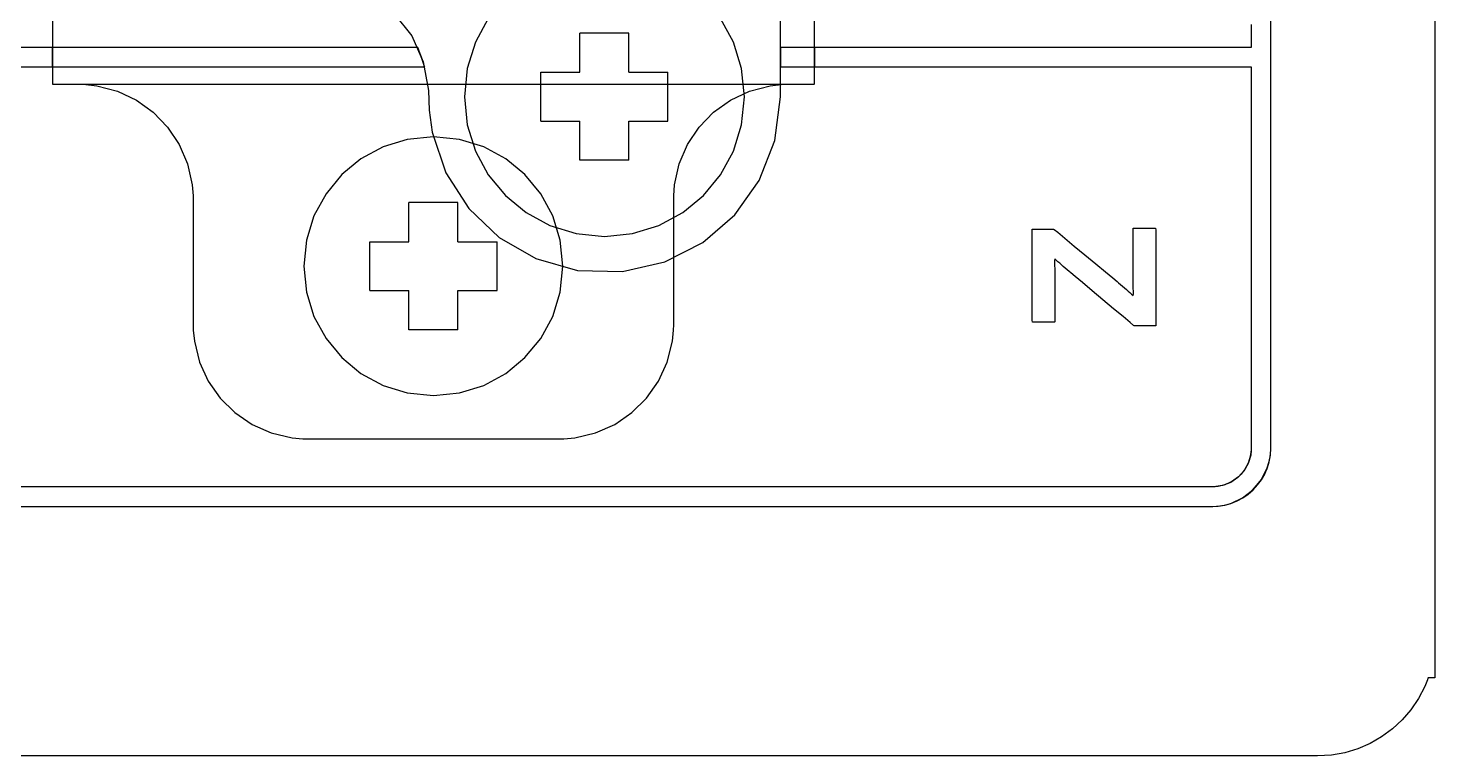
# Model space of a CAD drawing. Extents: x 1 to 47.7, y 0.2 to 33.5.
# Drawn here: x 35.119 to 36.559, y 2.513 to 3.258 of the extents above; entities that cross this region are included whole.
import ezdxf

# ---------------------------------------------------------------- set-up
doc = ezdxf.new("R2010")
doc.units = 0
doc.header["$MEASUREMENT"] = 0
for name, color, linetype in [('1_1__SCREW_TERMINAL_BLOCK_', 7, 'CONTINUOUS'), ('1_2__SCREW_TERMINAL_BLOCK_', 7, 'CONTINUOUS'), ('1_3__CONNECTORIZED_RELAY__', 7, 'CONTINUOUS'), ('1_4__CONNECTORIZED_RELAY__', 7, 'CONTINUOUS'), ('6_0____DWG', 7, 'CONTINUOUS')]:
    doc.layers.add(name, color=color, linetype=linetype)

msp = doc.modelspace()

# ---------------------------------------------------------------- linework, layer by layer
at = {"layer": '1_1__SCREW_TERMINAL_BLOCK_'}
for points in [[(35.1441, 3.2757), (35.1441, 3.239), (35.1441, 3.2142), (35.1441, 3.2021), (35.1443, 3.201), (35.1491, 3.201), (35.1659, 3.201), (35.1699, 3.201), (35.1726, 3.201), (35.1783, 3.2007), (35.1895, 3.1994), (35.2107, 3.1939), (35.2301, 3.1847), (35.2474, 3.1723), (35.2621, 3.157), (35.2739, 3.1393), (35.2824, 3.1195), (35.2872, 3.0981), (35.2881, 3.0868), (35.2881, 3.083), (35.2881, 3.0824), (35.2881, 3.0747), (35.2881, 3.0597), (35.2881, 3.04), (35.2881, 2.9961), (35.2881, 2.9769), (35.2881, 2.9627), (35.2881, 2.9561), (35.2881, 2.9547), (35.2883, 2.9491), (35.2895, 2.9379), (35.2948, 2.9166), (35.3037, 2.8971), (35.3159, 2.8797), (35.331, 2.8648), (35.3485, 2.8528), (35.3681, 2.8441), (35.3895, 2.839), (35.4006, 2.838), (35.406, 2.8379), (35.4067, 2.8379), (35.4118, 2.8379), (35.4212, 2.8379), (35.4506, 2.8379), (35.4899, 2.8379), (35.5341, 2.8379), (35.5783, 2.8379), (35.6176, 2.8379), (35.647, 2.8379), (35.6564, 2.8379), (35.6615, 2.8379), (35.6622, 2.8379), (35.6676, 2.838), (35.6787, 2.839), (35.7001, 2.8441), (35.7197, 2.8528), (35.7372, 2.8648), (35.7523, 2.8797), (35.7645, 2.8971), (35.7734, 2.9166), (35.7787, 2.9379), (35.7799, 2.9491), (35.7801, 2.9547), (35.7801, 2.9561), (35.7801, 2.9627), (35.7801, 2.9769), (35.7801, 2.9961), (35.7801, 3.04), (35.7801, 3.0597), (35.7801, 3.0747), (35.7801, 3.0824), (35.7801, 3.083), (35.7801, 3.0868), (35.781, 3.0981), (35.7858, 3.1195), (35.7943, 3.1393), (35.8061, 3.157), (35.8208, 3.1723), (35.8381, 3.1847), (35.8575, 3.1939), (35.8787, 3.1994), (35.8899, 3.2007), (35.8956, 3.201), (35.8983, 3.201), (35.9023, 3.201), (35.9191, 3.201), (35.9239, 3.201), (35.9241, 3.2021), (35.9241, 3.2142), (35.9241, 3.239), (35.9241, 3.2757)], [(35.0863, 2.7687), (35.1227, 2.7687), (35.16, 2.7687), (35.1983, 2.7687), (35.2375, 2.7687), (35.3179, 2.7687), (35.4005, 2.7687), (35.5687, 2.7687), (35.6527, 2.7687), (35.7355, 2.7687), (35.8162, 2.7687), (35.8555, 2.7687), (35.894, 2.7687), (35.9316, 2.7687), (35.9682, 2.7687), (36.0036, 2.7687), (36.0378, 2.7687), (36.0706, 2.7687), (36.102, 2.7687), (36.1318, 2.7687), (36.16, 2.7687), (36.1864, 2.7687), (36.211, 2.7687), (36.2335, 2.7687), (36.254, 2.7687), (36.2724, 2.7687), (36.2884, 2.7687), (36.3021, 2.7687), (36.3132, 2.7687), (36.3218, 2.7687), (36.3277, 2.7687), (36.3308, 2.7687), (36.332, 2.7687), (36.3389, 2.7692), (36.3455, 2.7704), (36.3518, 2.7724), (36.3635, 2.7782), (36.3736, 2.7863), (36.3818, 2.7964), (36.3876, 2.8081), (36.3895, 2.8144), (36.3908, 2.8211), (36.3912, 2.8279), (36.3912, 2.8287), (36.3912, 2.8298), (36.3912, 2.8323), (36.3912, 2.8362), (36.3912, 2.8416), (36.3912, 2.8483), (36.3912, 2.8565), (36.3912, 2.866), (36.3912, 2.8769), (36.3912, 2.8892), (36.3912, 2.9028), (36.3912, 2.9178), (36.3912, 2.934), (36.3912, 2.9516), (36.3912, 2.9704), (36.3912, 2.9906), (36.3912, 3.012), (36.3912, 3.0346), (36.3912, 3.0585), (36.3912, 3.0837), (36.3912, 3.11), (36.3912, 3.1376), (36.3912, 3.1663), (36.3912, 3.1962), (36.3912, 3.2273), (36.3912, 3.2595)], [(36.3712, 3.262), (36.3712, 3.2548), (36.3712, 3.2489), (36.3712, 3.2444), (36.3712, 3.2411), (36.3712, 3.2392), (36.3712, 3.2387), (36.371, 3.2387), (36.37, 3.2387), (36.3681, 3.2387), (36.3656, 3.2387), (36.3583, 3.2387), (36.3485, 3.2387), (36.3362, 3.2387), (36.3217, 3.2387), (36.3053, 3.2387), (36.2871, 3.2387), (36.2675, 3.2387), (36.2467, 3.2387), (36.2248, 3.2387), (36.179, 3.2387), (36.0855, 3.2387), (36.0631, 3.2387), (36.0416, 3.2387), (36.0211, 3.2387), (36.002, 3.2387), (35.9844, 3.2387), (35.9686, 3.2387), (35.9548, 3.2387), (35.9433, 3.2387), (35.9343, 3.2387), (35.9279, 3.2387), (35.9259, 3.2387), (35.9246, 3.2387), (35.9241, 3.2387), (35.9241, 3.2374), (35.9241, 3.2345), (35.9241, 3.2306), (35.9241, 3.2226), (35.9241, 3.2198), (35.9241, 3.2187), (35.9245, 3.2187), (35.9257, 3.2187), (35.9277, 3.2187), (35.9304, 3.2187), (35.9379, 3.2187), (35.9481, 3.2187), (35.9607, 3.2187), (35.9754, 3.2187), (35.992, 3.2187), (36.0103, 3.2187), (36.03, 3.2187), (36.051, 3.2187), (36.073, 3.2187), (36.0957, 3.2187), (36.1894, 3.2187), (36.2346, 3.2187), (36.2561, 3.2187), (36.2764, 3.2187), (36.2954, 3.2187), (36.3128, 3.2187), (36.3284, 3.2187), (36.3419, 3.2187), (36.3532, 3.2187), (36.3619, 3.2187), (36.3679, 3.2187), (36.3698, 3.2187), (36.3709, 3.2187), (36.3712, 3.2183), (36.3712, 3.2153), (36.3712, 3.2098), (36.3712, 3.202), (36.3712, 3.1919), (36.3712, 3.1799), (36.3712, 3.1661), (36.3712, 3.1508), (36.3712, 3.1341), (36.3712, 3.1162), (36.3712, 3.0974), (36.3712, 3.0779), (36.3712, 2.9964), (36.3712, 2.9564), (36.3712, 2.9373), (36.3712, 2.9192), (36.3712, 2.9021), (36.3712, 2.8862), (36.3712, 2.8719), (36.3712, 2.8593), (36.3712, 2.8486), (36.3712, 2.8399), (36.3712, 2.8336), (36.3712, 2.8298), (36.3712, 2.8284), (36.3712, 2.8261), (36.3706, 2.8216), (36.3681, 2.8131), (36.3638, 2.8056), (36.3581, 2.7991), (36.3511, 2.794), (36.3431, 2.7905), (36.3343, 2.7888), (36.332, 2.7887), (36.3311, 2.7887), (36.3286, 2.7887), (36.3234, 2.7887), (36.3154, 2.7887), (36.3048, 2.7887), (36.2917, 2.7887), (36.2761, 2.7887), (36.2583, 2.7887), (36.2383, 2.7887), (36.2162, 2.7887), (36.192, 2.7887), (36.166, 2.7887), (36.1382, 2.7887), (36.1088, 2.7887), (36.0777, 2.7887), (36.0452, 2.7887), (36.0113, 2.7887), (35.9761, 2.7887), (35.9398, 2.7887), (35.9025, 2.7887), (35.8641, 2.7887), (35.825, 2.7887), (35.7445, 2.7887), (35.662, 2.7887), (35.4937, 2.7887), (35.4098, 2.7887), (35.327, 2.7887), (35.2463, 2.7887), (35.207, 2.7887), (35.1685, 2.7887), (35.1309, 2.7887), (35.0943, 2.7887)], [(35.1185, 3.2187), (35.1291, 3.2187), (35.137, 3.2187), (35.1399, 3.2187), (35.1421, 3.2187), (35.1435, 3.2187), (35.1441, 3.2187), (35.1441, 3.2188), (35.1441, 3.2203), (35.1441, 3.2233), (35.1441, 3.2315), (35.1441, 3.2352), (35.1441, 3.2378), (35.1438, 3.2387), (35.1427, 3.2387), (35.1407, 3.2387), (35.1347, 3.2387), (35.1258, 3.2387), (35.1144, 3.2387)], [(35.1441, 3.201), (35.9241, 3.201)], [(35.5592, 3.0799), (35.509, 3.0799)], [(35.509, 3.0398), (35.509, 3.0799)], [(35.5592, 3.0398), (35.5592, 3.0799)], [(35.469, 2.9898), (35.469, 3.0398)], [(35.469, 3.0398), (35.509, 3.0398)], [(35.5592, 3.0398), (35.5992, 3.0398)], [(35.5992, 2.9898), (35.5992, 3.0398)], [(35.469, 2.9898), (35.509, 2.9898)], [(35.509, 2.9497), (35.509, 2.9898)], [(35.5592, 2.9898), (35.5992, 2.9898)], [(35.5592, 2.9497), (35.5592, 2.9898)], [(35.5592, 2.9497), (35.509, 2.9497)]]:
    msp.add_lwpolyline(points, dxfattribs=at)
for points in [[(35.5341, 3.1473), (35.5074, 3.1446), (35.4826, 3.1369), (35.46, 3.1246), (35.4404, 3.1085), (35.4242, 3.0889), (35.4119, 3.0664), (35.4042, 3.0415), (35.4014, 3.0148), (35.4042, 2.9881), (35.4119, 2.9632), (35.4242, 2.9407), (35.4404, 2.9211), (35.46, 2.9049), (35.4826, 2.8927), (35.5074, 2.885), (35.5341, 2.8823), (35.5608, 2.885), (35.5856, 2.8927), (35.6082, 2.9049), (35.6278, 2.9211), (35.644, 2.9407), (35.6563, 2.9632), (35.664, 2.9881), (35.6667, 3.0148), (35.664, 3.0415), (35.6563, 3.0664), (35.644, 3.0889), (35.6278, 3.1085), (35.6082, 3.1246), (35.5856, 3.1369), (35.5608, 3.1446)], [(36.2734, 2.9538), (36.2725, 2.9538), (36.2704, 2.9538), (36.2672, 2.9538), (36.2635, 2.9538), (36.2597, 2.9538), (36.2561, 2.9538), (36.2532, 2.9538), (36.2514, 2.9538), (36.2508, 2.954), (36.2471, 2.957), (36.2399, 2.9631), (36.2303, 2.9712), (36.2194, 2.9804), (36.2084, 2.9896), (36.1985, 2.9979), (36.1908, 3.0043), (36.1866, 3.0079), (36.1849, 3.0092), (36.1828, 3.011), (36.1808, 3.0127), (36.1788, 3.0144), (36.1769, 3.0161), (36.1751, 3.0177), (36.1733, 3.0193), (36.1716, 3.0208), (36.17, 3.0224), (36.1698, 3.0204), (36.1699, 3.0178), (36.1699, 3.015), (36.17, 3.0122), (36.17, 3.0093), (36.1701, 3.0062), (36.1701, 3.0031), (36.1701, 2.9999), (36.1701, 2.997), (36.1701, 2.9952), (36.1701, 2.991), (36.1701, 2.9853), (36.1701, 2.9787), (36.1701, 2.9719), (36.1701, 2.9658), (36.1701, 2.9608), (36.1701, 2.9579), (36.1699, 2.9575), (36.1685, 2.9575), (36.1657, 2.9575), (36.1622, 2.9575), (36.1583, 2.9575), (36.1544, 2.9575), (36.151, 2.9575), (36.1484, 2.9575), (36.1471, 2.9575), (36.147, 2.9593), (36.147, 2.967), (36.147, 2.9794), (36.147, 2.9946), (36.147, 3.0108), (36.147, 3.0265), (36.147, 3.0398), (36.147, 3.0491), (36.147, 3.0526), (36.1478, 3.0526), (36.15, 3.0526), (36.1531, 3.0526), (36.1568, 3.0526), (36.1606, 3.0526), (36.1642, 3.0526), (36.1671, 3.0526), (36.1689, 3.0526), (36.1695, 3.0524), (36.1731, 3.0494), (36.1804, 3.0434), (36.19, 3.0354), (36.201, 3.0263), (36.212, 3.0172), (36.2219, 3.009), (36.2296, 3.0027), (36.2338, 2.9992), (36.2354, 2.9978), (36.2375, 2.996), (36.2395, 2.9943), (36.2415, 2.9926), (36.2434, 2.9909), (36.2452, 2.9893), (36.247, 2.9877), (36.2487, 2.9861), (36.2504, 2.9846), (36.2506, 2.9865), (36.2505, 2.9892), (36.2504, 2.992), (36.2504, 2.9948), (36.2503, 2.9977), (36.2503, 3.0008), (36.2503, 3.0039), (36.2503, 3.0071), (36.2503, 3.01), (36.2503, 3.012), (36.2503, 3.0166), (36.2503, 3.0229), (36.2503, 3.0302), (36.2503, 3.0376), (36.2503, 3.0444), (36.2503, 3.0498), (36.2503, 3.053), (36.2504, 3.0535), (36.2519, 3.0535), (36.2547, 3.0535), (36.2582, 3.0535), (36.2621, 3.0535), (36.266, 3.0535), (36.2694, 3.0535), (36.272, 3.0535), (36.2733, 3.0535), (36.2734, 3.0516), (36.2734, 3.0435), (36.2734, 3.0306), (36.2734, 3.0146), (36.2734, 2.9976), (36.2734, 2.9811), (36.2734, 2.9672), (36.2734, 2.9575)]]:
    msp.add_lwpolyline(points, close=True, dxfattribs=at)
at = {"layer": '1_2__SCREW_TERMINAL_BLOCK_'}
for points in [[(35.1441, 3.2757), (35.1441, 3.239), (35.1441, 3.2142), (35.1441, 3.2021), (35.1443, 3.201), (35.1491, 3.201), (35.1659, 3.201), (35.1699, 3.201), (35.1726, 3.201), (35.1783, 3.2007), (35.1895, 3.1994), (35.2107, 3.1939), (35.2301, 3.1847), (35.2474, 3.1723), (35.2621, 3.157), (35.2739, 3.1393), (35.2824, 3.1195), (35.2872, 3.0981), (35.2881, 3.0868), (35.2881, 3.083), (35.2881, 3.0824), (35.2881, 3.0747), (35.2881, 3.0597), (35.2881, 3.04), (35.2881, 2.9961), (35.2881, 2.9769), (35.2881, 2.9627), (35.2881, 2.9561), (35.2881, 2.9547), (35.2883, 2.9491), (35.2895, 2.9379), (35.2948, 2.9166), (35.3037, 2.8971), (35.3159, 2.8797), (35.331, 2.8648), (35.3485, 2.8528), (35.3681, 2.8441), (35.3895, 2.839), (35.4006, 2.838), (35.406, 2.8379), (35.4067, 2.8379), (35.4118, 2.8379), (35.4212, 2.8379), (35.4506, 2.8379), (35.4899, 2.8379), (35.5341, 2.8379), (35.5783, 2.8379), (35.6176, 2.8379), (35.647, 2.8379), (35.6564, 2.8379), (35.6615, 2.8379), (35.6622, 2.8379), (35.6676, 2.838), (35.6787, 2.839), (35.7001, 2.8441), (35.7197, 2.8528), (35.7372, 2.8648), (35.7523, 2.8797), (35.7645, 2.8971), (35.7734, 2.9166), (35.7787, 2.9379), (35.7799, 2.9491), (35.7801, 2.9547), (35.7801, 2.9561), (35.7801, 2.9627), (35.7801, 2.9769), (35.7801, 2.9961), (35.7801, 3.04), (35.7801, 3.0597), (35.7801, 3.0747), (35.7801, 3.0824), (35.7801, 3.083), (35.7801, 3.0868), (35.781, 3.0981), (35.7858, 3.1195), (35.7943, 3.1393), (35.8061, 3.157), (35.8208, 3.1723), (35.8381, 3.1847), (35.8575, 3.1939), (35.8787, 3.1994), (35.8899, 3.2007), (35.8956, 3.201), (35.8983, 3.201), (35.9023, 3.201), (35.9191, 3.201), (35.9239, 3.201), (35.9241, 3.2021), (35.9241, 3.2142), (35.9241, 3.239), (35.9241, 3.2757)], [(35.0863, 2.7687), (35.1227, 2.7687), (35.16, 2.7687), (35.1983, 2.7687), (35.2375, 2.7687), (35.3179, 2.7687), (35.4005, 2.7687), (35.5687, 2.7687), (35.6527, 2.7687), (35.7355, 2.7687), (35.8162, 2.7687), (35.8555, 2.7687), (35.894, 2.7687), (35.9316, 2.7687), (35.9682, 2.7687), (36.0036, 2.7687), (36.0378, 2.7687), (36.0706, 2.7687), (36.102, 2.7687), (36.1318, 2.7687), (36.16, 2.7687), (36.1864, 2.7687), (36.211, 2.7687), (36.2335, 2.7687), (36.254, 2.7687), (36.2724, 2.7687), (36.2884, 2.7687), (36.3021, 2.7687), (36.3132, 2.7687), (36.3218, 2.7687), (36.3277, 2.7687), (36.3308, 2.7687), (36.332, 2.7687), (36.3389, 2.7692), (36.3455, 2.7704), (36.3518, 2.7724), (36.3635, 2.7782), (36.3736, 2.7863), (36.3818, 2.7964), (36.3876, 2.8081), (36.3895, 2.8144), (36.3908, 2.8211), (36.3912, 2.8279), (36.3912, 2.8287), (36.3912, 2.8298), (36.3912, 2.8323), (36.3912, 2.8362), (36.3912, 2.8416), (36.3912, 2.8483), (36.3912, 2.8565), (36.3912, 2.866), (36.3912, 2.8769), (36.3912, 2.8892), (36.3912, 2.9028), (36.3912, 2.9178), (36.3912, 2.934), (36.3912, 2.9516), (36.3912, 2.9704), (36.3912, 2.9906), (36.3912, 3.012), (36.3912, 3.0346), (36.3912, 3.0585), (36.3912, 3.0837), (36.3912, 3.11), (36.3912, 3.1376), (36.3912, 3.1663), (36.3912, 3.1962), (36.3912, 3.2273), (36.3912, 3.2595)], [(36.3712, 3.262), (36.3712, 3.2548), (36.3712, 3.2489), (36.3712, 3.2444), (36.3712, 3.2411), (36.3712, 3.2392), (36.3712, 3.2387), (36.371, 3.2387), (36.37, 3.2387), (36.3681, 3.2387), (36.3656, 3.2387), (36.3583, 3.2387), (36.3485, 3.2387), (36.3362, 3.2387), (36.3217, 3.2387), (36.3053, 3.2387), (36.2871, 3.2387), (36.2675, 3.2387), (36.2467, 3.2387), (36.2248, 3.2387), (36.179, 3.2387), (36.0855, 3.2387), (36.0631, 3.2387), (36.0416, 3.2387), (36.0211, 3.2387), (36.002, 3.2387), (35.9844, 3.2387), (35.9686, 3.2387), (35.9548, 3.2387), (35.9433, 3.2387), (35.9343, 3.2387), (35.9279, 3.2387), (35.9259, 3.2387), (35.9246, 3.2387), (35.9241, 3.2387), (35.9241, 3.2374), (35.9241, 3.2345), (35.9241, 3.2306), (35.9241, 3.2226), (35.9241, 3.2198), (35.9241, 3.2187), (35.9245, 3.2187), (35.9257, 3.2187), (35.9277, 3.2187), (35.9304, 3.2187), (35.9379, 3.2187), (35.9481, 3.2187), (35.9607, 3.2187), (35.9754, 3.2187), (35.992, 3.2187), (36.0103, 3.2187), (36.03, 3.2187), (36.051, 3.2187), (36.073, 3.2187), (36.0957, 3.2187), (36.1894, 3.2187), (36.2346, 3.2187), (36.2561, 3.2187), (36.2764, 3.2187), (36.2954, 3.2187), (36.3128, 3.2187), (36.3284, 3.2187), (36.3419, 3.2187), (36.3532, 3.2187), (36.3619, 3.2187), (36.3679, 3.2187), (36.3698, 3.2187), (36.3709, 3.2187), (36.3712, 3.2183), (36.3712, 3.2153), (36.3712, 3.2098), (36.3712, 3.202), (36.3712, 3.1919), (36.3712, 3.1799), (36.3712, 3.1661), (36.3712, 3.1508), (36.3712, 3.1341), (36.3712, 3.1162), (36.3712, 3.0974), (36.3712, 3.0779), (36.3712, 2.9964), (36.3712, 2.9564), (36.3712, 2.9373), (36.3712, 2.9192), (36.3712, 2.9021), (36.3712, 2.8862), (36.3712, 2.8719), (36.3712, 2.8593), (36.3712, 2.8486), (36.3712, 2.8399), (36.3712, 2.8336), (36.3712, 2.8298), (36.3712, 2.8284), (36.3712, 2.8261), (36.3706, 2.8216), (36.3681, 2.8131), (36.3638, 2.8056), (36.3581, 2.7991), (36.3511, 2.794), (36.3431, 2.7905), (36.3343, 2.7888), (36.332, 2.7887), (36.3311, 2.7887), (36.3286, 2.7887), (36.3234, 2.7887), (36.3154, 2.7887), (36.3048, 2.7887), (36.2917, 2.7887), (36.2761, 2.7887), (36.2583, 2.7887), (36.2383, 2.7887), (36.2162, 2.7887), (36.192, 2.7887), (36.166, 2.7887), (36.1382, 2.7887), (36.1088, 2.7887), (36.0777, 2.7887), (36.0452, 2.7887), (36.0113, 2.7887), (35.9761, 2.7887), (35.9398, 2.7887), (35.9025, 2.7887), (35.8641, 2.7887), (35.825, 2.7887), (35.7445, 2.7887), (35.662, 2.7887), (35.4937, 2.7887), (35.4098, 2.7887), (35.327, 2.7887), (35.2463, 2.7887), (35.207, 2.7887), (35.1685, 2.7887), (35.1309, 2.7887), (35.0943, 2.7887)], [(35.1185, 3.2187), (35.1291, 3.2187), (35.137, 3.2187), (35.1399, 3.2187), (35.1421, 3.2187), (35.1435, 3.2187), (35.1441, 3.2187), (35.1441, 3.2188), (35.1441, 3.2203), (35.1441, 3.2233), (35.1441, 3.2315), (35.1441, 3.2352), (35.1441, 3.2378), (35.1438, 3.2387), (35.1427, 3.2387), (35.1407, 3.2387), (35.1347, 3.2387), (35.1258, 3.2387), (35.1144, 3.2387)], [(35.1441, 3.201), (35.9241, 3.201)], [(35.5592, 3.0799), (35.509, 3.0799)], [(35.509, 3.0398), (35.509, 3.0799)], [(35.5592, 3.0398), (35.5592, 3.0799)], [(35.469, 2.9898), (35.469, 3.0398)], [(35.469, 3.0398), (35.509, 3.0398)], [(35.5592, 3.0398), (35.5992, 3.0398)], [(35.5992, 2.9898), (35.5992, 3.0398)], [(35.469, 2.9898), (35.509, 2.9898)], [(35.509, 2.9497), (35.509, 2.9898)], [(35.5592, 2.9898), (35.5992, 2.9898)], [(35.5592, 2.9497), (35.5592, 2.9898)], [(35.5592, 2.9497), (35.509, 2.9497)]]:
    msp.add_lwpolyline(points, dxfattribs=at)
for points in [[(35.5341, 3.1473), (35.5074, 3.1446), (35.4826, 3.1369), (35.46, 3.1246), (35.4404, 3.1085), (35.4242, 3.0889), (35.4119, 3.0664), (35.4042, 3.0415), (35.4014, 3.0148), (35.4042, 2.9881), (35.4119, 2.9632), (35.4242, 2.9407), (35.4404, 2.9211), (35.46, 2.9049), (35.4826, 2.8927), (35.5074, 2.885), (35.5341, 2.8823), (35.5608, 2.885), (35.5856, 2.8927), (35.6082, 2.9049), (35.6278, 2.9211), (35.644, 2.9407), (35.6563, 2.9632), (35.664, 2.9881), (35.6667, 3.0148), (35.664, 3.0415), (35.6563, 3.0664), (35.644, 3.0889), (35.6278, 3.1085), (35.6082, 3.1246), (35.5856, 3.1369), (35.5608, 3.1446)], [(36.2734, 2.9538), (36.2725, 2.9538), (36.2704, 2.9538), (36.2672, 2.9538), (36.2635, 2.9538), (36.2597, 2.9538), (36.2561, 2.9538), (36.2532, 2.9538), (36.2514, 2.9538), (36.2508, 2.954), (36.2471, 2.957), (36.2399, 2.9631), (36.2303, 2.9712), (36.2194, 2.9804), (36.2084, 2.9896), (36.1985, 2.9979), (36.1908, 3.0043), (36.1866, 3.0079), (36.1849, 3.0092), (36.1828, 3.011), (36.1808, 3.0127), (36.1788, 3.0144), (36.1769, 3.0161), (36.1751, 3.0177), (36.1733, 3.0193), (36.1716, 3.0208), (36.17, 3.0224), (36.1698, 3.0204), (36.1699, 3.0178), (36.1699, 3.015), (36.17, 3.0122), (36.17, 3.0093), (36.1701, 3.0062), (36.1701, 3.0031), (36.1701, 2.9999), (36.1701, 2.997), (36.1701, 2.9952), (36.1701, 2.991), (36.1701, 2.9853), (36.1701, 2.9787), (36.1701, 2.9719), (36.1701, 2.9658), (36.1701, 2.9608), (36.1701, 2.9579), (36.1699, 2.9575), (36.1685, 2.9575), (36.1657, 2.9575), (36.1622, 2.9575), (36.1583, 2.9575), (36.1544, 2.9575), (36.151, 2.9575), (36.1484, 2.9575), (36.1471, 2.9575), (36.147, 2.9593), (36.147, 2.967), (36.147, 2.9794), (36.147, 2.9946), (36.147, 3.0108), (36.147, 3.0265), (36.147, 3.0398), (36.147, 3.0491), (36.147, 3.0526), (36.1478, 3.0526), (36.15, 3.0526), (36.1531, 3.0526), (36.1568, 3.0526), (36.1606, 3.0526), (36.1642, 3.0526), (36.1671, 3.0526), (36.1689, 3.0526), (36.1695, 3.0524), (36.1731, 3.0494), (36.1804, 3.0434), (36.19, 3.0354), (36.201, 3.0263), (36.212, 3.0172), (36.2219, 3.009), (36.2296, 3.0027), (36.2338, 2.9992), (36.2354, 2.9978), (36.2375, 2.996), (36.2395, 2.9943), (36.2415, 2.9926), (36.2434, 2.9909), (36.2452, 2.9893), (36.247, 2.9877), (36.2487, 2.9861), (36.2504, 2.9846), (36.2506, 2.9865), (36.2505, 2.9892), (36.2504, 2.992), (36.2504, 2.9948), (36.2503, 2.9977), (36.2503, 3.0008), (36.2503, 3.0039), (36.2503, 3.0071), (36.2503, 3.01), (36.2503, 3.012), (36.2503, 3.0166), (36.2503, 3.0229), (36.2503, 3.0302), (36.2503, 3.0376), (36.2503, 3.0444), (36.2503, 3.0498), (36.2503, 3.053), (36.2504, 3.0535), (36.2519, 3.0535), (36.2547, 3.0535), (36.2582, 3.0535), (36.2621, 3.0535), (36.266, 3.0535), (36.2694, 3.0535), (36.272, 3.0535), (36.2733, 3.0535), (36.2734, 3.0516), (36.2734, 3.0435), (36.2734, 3.0306), (36.2734, 3.0146), (36.2734, 2.9976), (36.2734, 2.9811), (36.2734, 2.9672), (36.2734, 2.9575)]]:
    msp.add_lwpolyline(points, close=True, dxfattribs=at)
at = {"layer": '1_3__CONNECTORIZED_RELAY__'}
for points in [[(35.4941, 3.2731), (35.5119, 3.2505), (35.5238, 3.224), (35.5291, 3.1945), (35.5298, 3.1745), (35.5329, 3.1521), (35.547, 3.1103), (35.5703, 3.0738), (35.6015, 3.0441), (35.6391, 3.0225), (35.6817, 3.0104), (35.7275, 3.0092), (35.7711, 3.0192), (35.8099, 3.0391), (35.8425, 3.0673), (35.8675, 3.1025), (35.8836, 3.1433), (35.8893, 3.1883), (35.8893, 3.1883), (35.8893, 3.1913), (35.8893, 3.1999), (35.8893, 3.214), (35.8893, 3.2333), (35.8893, 3.2576), (35.8893, 3.2867)], [(35.0903, 2.7687), (35.1268, 2.7687), (35.1642, 2.7687), (35.2026, 2.7687), (35.2819, 2.7687), (35.3636, 2.7687), (35.447, 2.7687), (35.5312, 2.7687), (35.6155, 2.7687), (35.6989, 2.7687), (35.7806, 2.7687), (35.8598, 2.7687), (35.8982, 2.7687), (35.9357, 2.7687), (35.9722, 2.7687), (36.0074, 2.7687), (36.0415, 2.7687), (36.0742, 2.7687), (36.1054, 2.7687), (36.135, 2.7687), (36.163, 2.7687), (36.1892, 2.7687), (36.2136, 2.7687), (36.2359, 2.7687), (36.2562, 2.7687), (36.2743, 2.7687), (36.2901, 2.7687), (36.3034, 2.7687), (36.3143, 2.7687), (36.3226, 2.7687), (36.3282, 2.7687), (36.3309, 2.7687), (36.3373, 2.769), (36.344, 2.7701), (36.3504, 2.7719), (36.3623, 2.7774), (36.3726, 2.7853), (36.381, 2.7952), (36.3871, 2.8067), (36.3892, 2.813), (36.3905, 2.8196), (36.3912, 2.8264), (36.3912, 2.8281), (36.3912, 2.829), (36.3912, 2.8307), (36.3912, 2.8339), (36.3912, 2.8384), (36.3912, 2.8444), (36.3912, 2.8518), (36.3912, 2.8606), (36.3912, 2.8707), (36.3912, 2.8822), (36.3912, 2.8951), (36.3912, 2.9093), (36.3912, 2.9248), (36.3912, 2.9417), (36.3912, 2.9598), (36.3912, 2.9792), (36.3912, 2.9999), (36.3912, 3.0219), (36.3912, 3.0451), (36.3912, 3.0696), (36.3912, 3.0952), (36.3912, 3.1221), (36.3912, 3.1502), (36.3912, 3.1794), (36.3912, 3.2099), (36.3912, 3.2415), (36.3912, 3.2742)], [(35.5903, 3.2684), (35.5771, 3.2441), (35.5687, 3.2172), (35.5658, 3.1883), (35.5687, 3.1595), (35.5771, 3.1326), (35.5903, 3.1083), (35.6078, 3.0871), (35.6291, 3.0696), (35.6534, 3.0564), (35.6803, 3.0481), (35.7091, 3.0452), (35.738, 3.0481), (35.7649, 3.0564), (35.7893, 3.0696), (35.8105, 3.0871), (35.828, 3.1083), (35.8412, 3.1326), (35.8495, 3.1595), (35.8524, 3.1883), (35.8495, 3.2172), (35.8412, 3.2441), (35.828, 3.2684)], [(36.3712, 3.2621), (36.3712, 3.2564), (36.3712, 3.2514), (36.3712, 3.2473), (36.3712, 3.244), (36.3712, 3.2414), (36.3712, 3.2397), (36.3712, 3.2388), (36.371, 3.2387), (36.3691, 3.2387), (36.3651, 3.2387), (36.3593, 3.2387), (36.3518, 3.2387), (36.3425, 3.2387), (36.3318, 3.2387), (36.3197, 3.2387), (36.3062, 3.2387), (36.2917, 3.2387), (36.276, 3.2387), (36.2595, 3.2387), (36.224, 3.2387), (36.1863, 3.2387), (36.1077, 3.2387), (36.0687, 3.2387), (36.0313, 3.2387), (35.9962, 3.2387), (35.9799, 3.2387), (35.9646, 3.2387), (35.9503, 3.2387), (35.9372, 3.2387), (35.9255, 3.2387), (35.9152, 3.2387), (35.9064, 3.2387), (35.8993, 3.2387), (35.894, 3.2387), (35.8907, 3.2387), (35.8893, 3.2387), (35.8893, 3.2387), (35.8893, 3.2384), (35.8893, 3.2369), (35.8893, 3.2315), (35.8893, 3.225), (35.8893, 3.22), (35.8893, 3.2188), (35.8894, 3.2187), (35.891, 3.2187), (35.8947, 3.2187), (35.9002, 3.2187), (35.9076, 3.2187), (35.9166, 3.2187), (35.9271, 3.2187), (35.939, 3.2187), (35.9523, 3.2187), (35.9667, 3.2187), (35.9822, 3.2187), (35.9986, 3.2187), (36.0159, 3.2187), (36.0524, 3.2187), (36.0909, 3.2187), (36.1303, 3.2187), (36.1696, 3.2187), (36.2081, 3.2187), (36.2446, 3.2187), (36.2619, 3.2187), (36.2783, 3.2187), (36.2938, 3.2187), (36.3082, 3.2187), (36.3215, 3.2187), (36.3334, 3.2187), (36.3439, 3.2187), (36.3529, 3.2187), (36.3603, 3.2187), (36.3658, 3.2187), (36.3695, 3.2187), (36.3712, 3.2187), (36.3712, 3.2183), (36.3712, 3.2162), (36.3712, 3.2126), (36.3712, 3.2075), (36.3712, 3.2009), (36.3712, 3.1931), (36.3712, 3.1841), (36.3712, 3.174), (36.3712, 3.1628), (36.3712, 3.1508), (36.3712, 3.1243), (36.3712, 3.0953), (36.3712, 3.0646), (36.3712, 3.0328), (36.3712, 2.9695), (36.3712, 2.9394), (36.3712, 2.9114), (36.3712, 2.8984), (36.3712, 2.8862), (36.3712, 2.875), (36.3712, 2.8647), (36.3712, 2.8555), (36.3712, 2.8475), (36.3712, 2.8408), (36.3712, 2.8355), (36.3712, 2.8316), (36.3712, 2.8293), (36.3712, 2.8284), (36.3712, 2.8266), (36.3702, 2.8197), (36.3681, 2.8131), (36.3649, 2.8072), (36.3608, 2.8018), (36.3559, 2.7972), (36.3503, 2.7935), (36.344, 2.7908), (36.3373, 2.7892), (36.3301, 2.7887), (36.3272, 2.7887), (36.3226, 2.7887), (36.3164, 2.7887), (36.3086, 2.7887), (36.2993, 2.7887), (36.2884, 2.7887), (36.2761, 2.7887), (36.2625, 2.7887), (36.2474, 2.7887), (36.2311, 2.7887), (36.2136, 2.7887), (36.1948, 2.7887), (36.1749, 2.7887), (36.1539, 2.7887), (36.1318, 2.7887), (36.1088, 2.7887), (36.0847, 2.7887), (36.0598, 2.7887), (36.034, 2.7887), (36.0074, 2.7887), (35.952, 2.7887), (35.894, 2.7887), (35.8338, 2.7887), (35.7716, 2.7887), (35.708, 2.7887), (35.6434, 2.7887), (35.382, 2.7887), (35.3179, 2.7887), (35.2551, 2.7887), (35.194, 2.7887), (35.135, 2.7887), (35.0784, 2.7887)], [(35.6839, 3.2133), (35.6839, 3.2534)], [(35.7342, 3.2534), (35.6839, 3.2534)], [(35.7342, 3.2133), (35.7342, 3.2534)], [(35.0595, 3.2187), (35.1279, 3.2187), (35.1957, 3.2187), (35.2614, 3.2187), (35.293, 3.2187), (35.3234, 3.2187), (35.3525, 3.2187), (35.3801, 3.2187), (35.4059, 3.2187), (35.4297, 3.2187), (35.4513, 3.2187), (35.4706, 3.2187), (35.4874, 3.2187), (35.5013, 3.2187), (35.5123, 3.2187), (35.5166, 3.2187), (35.52, 3.2187), (35.5227, 3.2187), (35.5244, 3.2187), (35.5254, 3.2187), (35.5253, 3.2189), (35.5248, 3.2203), (35.524, 3.2226), (35.5218, 3.2287), (35.5196, 3.2348), (35.5188, 3.2371), (35.5183, 3.2385), (35.5182, 3.2387), (35.5173, 3.2387), (35.5155, 3.2387), (35.5129, 3.2387), (35.5095, 3.2387), (35.5052, 3.2387), (35.4943, 3.2387), (35.4805, 3.2387), (35.4639, 3.2387), (35.4448, 3.2387), (35.4233, 3.2387), (35.3997, 3.2387), (35.3741, 3.2387), (35.3468, 3.2387), (35.318, 3.2387), (35.2878, 3.2387), (35.2565, 3.2387), (35.1914, 3.2387), (35.1241, 3.2387), (35.0564, 3.2387)], [(35.644, 3.2133), (35.6839, 3.2133)], [(35.644, 3.1633), (35.644, 3.2133)], [(35.7342, 3.2133), (35.7742, 3.2133)], [(35.7742, 3.1633), (35.7742, 3.2133)], [(35.644, 3.1633), (35.6839, 3.1633)], [(35.6839, 3.1232), (35.6839, 3.1633)], [(35.7342, 3.1232), (35.7342, 3.1633)], [(35.7342, 3.1633), (35.7742, 3.1633)], [(35.7342, 3.1232), (35.6839, 3.1232)]]:
    msp.add_lwpolyline(points, dxfattribs=at)
msp.add_lwpolyline([(36.2734, 2.9538), (36.2725, 2.9538), (36.2704, 2.9538), (36.2672, 2.9538), (36.2635, 2.9538), (36.2597, 2.9538), (36.2561, 2.9538), (36.2532, 2.9538), (36.2514, 2.9538), (36.2508, 2.954), (36.2471, 2.957), (36.2399, 2.9631), (36.2303, 2.9712), (36.2194, 2.9804), (36.2084, 2.9896), (36.1985, 2.9979), (36.1908, 3.0043), (36.1866, 3.0079), (36.1849, 3.0092), (36.1828, 3.011), (36.1808, 3.0127), (36.1788, 3.0144), (36.1769, 3.0161), (36.1751, 3.0177), (36.1733, 3.0193), (36.1716, 3.0208), (36.17, 3.0224), (36.1698, 3.0204), (36.1699, 3.0178), (36.1699, 3.015), (36.17, 3.0122), (36.17, 3.0093), (36.1701, 3.0062), (36.1701, 3.0031), (36.1701, 2.9999), (36.1701, 2.997), (36.1701, 2.9952), (36.1701, 2.991), (36.1701, 2.9853), (36.1701, 2.9787), (36.1701, 2.9719), (36.1701, 2.9658), (36.1701, 2.9608), (36.1701, 2.9579), (36.1699, 2.9575), (36.1685, 2.9575), (36.1657, 2.9575), (36.1622, 2.9575), (36.1583, 2.9575), (36.1544, 2.9575), (36.151, 2.9575), (36.1484, 2.9575), (36.1471, 2.9575), (36.147, 2.9593), (36.147, 2.967), (36.147, 2.9794), (36.147, 2.9946), (36.147, 3.0108), (36.147, 3.0265), (36.147, 3.0398), (36.147, 3.0491), (36.147, 3.0526), (36.1478, 3.0526), (36.15, 3.0526), (36.1531, 3.0526), (36.1568, 3.0526), (36.1606, 3.0526), (36.1642, 3.0526), (36.1671, 3.0526), (36.1689, 3.0526), (36.1695, 3.0524), (36.1731, 3.0494), (36.1804, 3.0434), (36.19, 3.0354), (36.201, 3.0263), (36.212, 3.0172), (36.2219, 3.009), (36.2296, 3.0027), (36.2338, 2.9992), (36.2354, 2.9978), (36.2375, 2.996), (36.2395, 2.9943), (36.2415, 2.9926), (36.2434, 2.9909), (36.2452, 2.9893), (36.247, 2.9877), (36.2487, 2.9861), (36.2504, 2.9846), (36.2506, 2.9865), (36.2505, 2.9892), (36.2504, 2.992), (36.2504, 2.9948), (36.2503, 2.9977), (36.2503, 3.0008), (36.2503, 3.0039), (36.2503, 3.0071), (36.2503, 3.01), (36.2503, 3.012), (36.2503, 3.0166), (36.2503, 3.0229), (36.2503, 3.0302), (36.2503, 3.0376), (36.2503, 3.0444), (36.2503, 3.0498), (36.2503, 3.053), (36.2504, 3.0535), (36.2519, 3.0535), (36.2547, 3.0535), (36.2582, 3.0535), (36.2621, 3.0535), (36.266, 3.0535), (36.2694, 3.0535), (36.272, 3.0535), (36.2733, 3.0535), (36.2734, 3.0516), (36.2734, 3.0435), (36.2734, 3.0306), (36.2734, 3.0146), (36.2734, 2.9976), (36.2734, 2.9811), (36.2734, 2.9672), (36.2734, 2.9575)], close=True, dxfattribs=at)
at = {"layer": '1_4__CONNECTORIZED_RELAY__'}
for points in [[(35.4941, 3.2731), (35.5119, 3.2505), (35.5238, 3.224), (35.5291, 3.1945), (35.5298, 3.1745), (35.5329, 3.1521), (35.547, 3.1103), (35.5703, 3.0738), (35.6015, 3.0441), (35.6391, 3.0225), (35.6817, 3.0104), (35.7275, 3.0092), (35.7711, 3.0192), (35.8099, 3.0391), (35.8425, 3.0673), (35.8675, 3.1025), (35.8836, 3.1433), (35.8893, 3.1883), (35.8893, 3.1883), (35.8893, 3.1913), (35.8893, 3.1999), (35.8893, 3.214), (35.8893, 3.2333), (35.8893, 3.2576), (35.8893, 3.2867)], [(35.5903, 3.2684), (35.5771, 3.2441), (35.5687, 3.2172), (35.5658, 3.1883), (35.5687, 3.1595), (35.5771, 3.1326), (35.5903, 3.1083), (35.6078, 3.0871), (35.6291, 3.0696), (35.6534, 3.0564), (35.6803, 3.0481), (35.7091, 3.0452), (35.738, 3.0481), (35.7649, 3.0564), (35.7893, 3.0696), (35.8105, 3.0871), (35.828, 3.1083), (35.8412, 3.1326), (35.8495, 3.1595), (35.8524, 3.1883), (35.8495, 3.2172), (35.8412, 3.2441), (35.828, 3.2684)], [(36.3712, 3.2587), (36.3712, 3.2519), (36.3712, 3.2465), (36.3712, 3.2425), (36.3712, 3.2399), (36.3712, 3.2388), (36.3712, 3.2387), (36.371, 3.2387), (36.3699, 3.2387), (36.368, 3.2387), (36.3651, 3.2387), (36.3615, 3.2387), (36.3571, 3.2387), (36.346, 3.2387), (36.3322, 3.2387), (36.316, 3.2387), (36.2975, 3.2387), (36.2772, 3.2387), (36.2552, 3.2387), (36.2318, 3.2387), (36.2074, 3.2387), (36.1821, 3.2387), (36.1303, 3.2387), (36.0784, 3.2387), (36.0531, 3.2387), (36.0287, 3.2387), (36.0053, 3.2387), (35.9833, 3.2387), (35.963, 3.2387), (35.9446, 3.2387), (35.9283, 3.2387), (35.9145, 3.2387), (35.9034, 3.2387), (35.899, 3.2387), (35.8954, 3.2387), (35.8925, 3.2387), (35.8906, 3.2387), (35.8895, 3.2387), (35.8893, 3.2387), (35.8893, 3.2384), (35.8893, 3.2362), (35.8893, 3.2326), (35.8893, 3.2242), (35.8893, 3.2208), (35.8893, 3.2189), (35.8897, 3.2187), (35.8911, 3.2187), (35.8933, 3.2187), (35.8964, 3.2187), (35.9002, 3.2187), (35.9049, 3.2187), (35.9103, 3.2187), (35.9232, 3.2187), (35.9386, 3.2187), (35.9563, 3.2187), (35.976, 3.2187), (35.9974, 3.2187), (36.0203, 3.2187), (36.0444, 3.2187), (36.0951, 3.2187), (36.1472, 3.2187), (36.1986, 3.2187), (36.2234, 3.2187), (36.2471, 3.2187), (36.2696, 3.2187), (36.2906, 3.2187), (36.3097, 3.2187), (36.3268, 3.2187), (36.3415, 3.2187), (36.3535, 3.2187), (36.3585, 3.2187), (36.3627, 3.2187), (36.3661, 3.2187), (36.3686, 3.2187), (36.3704, 3.2187), (36.3712, 3.2187), (36.3712, 3.2177), (36.3712, 3.2139), (36.3712, 3.2075), (36.3712, 3.1986), (36.3712, 3.1875), (36.3712, 3.1743), (36.3712, 3.1595), (36.3712, 3.143), (36.3712, 3.1253), (36.3712, 3.1064), (36.3712, 3.0867), (36.3712, 3.0454), (36.3712, 3.0032), (36.3712, 2.9618), (36.3712, 2.942), (36.3712, 2.9231), (36.3712, 2.9053), (36.3712, 2.8888), (36.3712, 2.8738), (36.3712, 2.8606), (36.3712, 2.8494), (36.3712, 2.8404), (36.3712, 2.8338), (36.3712, 2.8298), (36.3712, 2.8284), (36.3712, 2.826), (36.3706, 2.8214), (36.3679, 2.8127), (36.3634, 2.805), (36.3574, 2.7985), (36.3501, 2.7934), (36.3417, 2.7901), (36.3325, 2.7887), (36.3299, 2.7887), (36.3281, 2.7887), (36.3256, 2.7887), (36.3183, 2.7887), (36.3083, 2.7887), (36.2956, 2.7887), (36.2802, 2.7887), (36.2625, 2.7887), (36.2423, 2.7887), (36.22, 2.7887), (36.1955, 2.7887), (36.169, 2.7887), (36.1406, 2.7887), (36.1104, 2.7887), (36.0786, 2.7887), (36.0452, 2.7887), (36.0103, 2.7887), (35.9741, 2.7887), (35.9367, 2.7887), (35.8982, 2.7887), (35.8588, 2.7887), (35.8184, 2.7887), (35.7355, 2.7887), (35.6504, 2.7887), (35.564, 2.7887), (35.3913, 2.7887), (35.3066, 2.7887), (35.2244, 2.7887), (35.1844, 2.7887), (35.1454, 2.7887), (35.1074, 2.7887)], [(35.1135, 2.7687), (35.1516, 2.7687), (35.1908, 2.7687), (35.2309, 2.7687), (35.3134, 2.7687), (35.3982, 2.7687), (35.4844, 2.7687), (35.6573, 2.7687), (35.7423, 2.7687), (35.825, 2.7687), (35.8652, 2.7687), (35.9046, 2.7687), (35.9429, 2.7687), (35.9801, 2.7687), (36.0161, 2.7687), (36.0507, 2.7687), (36.0839, 2.7687), (36.1154, 2.7687), (36.1453, 2.7687), (36.1734, 2.7687), (36.1996, 2.7687), (36.2238, 2.7687), (36.2458, 2.7687), (36.2655, 2.7687), (36.2829, 2.7687), (36.2978, 2.7687), (36.3101, 2.7687), (36.3197, 2.7687), (36.3265, 2.7687), (36.3288, 2.7687), (36.3303, 2.7687), (36.337, 2.769), (36.3438, 2.77), (36.3504, 2.7719), (36.3567, 2.7744), (36.3626, 2.7776), (36.3681, 2.7814), (36.3731, 2.7858), (36.3776, 2.7907), (36.3816, 2.7961), (36.3849, 2.8019), (36.3876, 2.8081), (36.3896, 2.8146), (36.3908, 2.8214), (36.3912, 2.8285), (36.3912, 2.8289), (36.3912, 2.8306), (36.3912, 2.8337), (36.3912, 2.8384), (36.3912, 2.8446), (36.3912, 2.8522), (36.3912, 2.8614), (36.3912, 2.8719), (36.3912, 2.8839), (36.3912, 2.8974), (36.3912, 2.9122), (36.3912, 2.9285), (36.3912, 2.9461), (36.3912, 2.9651), (36.3912, 2.9854), (36.3912, 3.0071), (36.3912, 3.0301), (36.3912, 3.0545), (36.3912, 3.0801), (36.3912, 3.107), (36.3912, 3.1352), (36.3912, 3.1647), (36.3912, 3.1954), (36.3912, 3.2273), (36.3912, 3.2604)], [(35.6839, 3.2133), (35.6839, 3.2534)], [(35.7342, 3.2534), (35.6839, 3.2534)], [(35.7342, 3.2133), (35.7342, 3.2534)], [(35.045, 3.2187), (35.1352, 3.2187), (35.1801, 3.2187), (35.2242, 3.2187), (35.2672, 3.2187), (35.3084, 3.2187), (35.3475, 3.2187), (35.3839, 3.2187), (35.4009, 3.2187), (35.4172, 3.2187), (35.4325, 3.2187), (35.4469, 3.2187), (35.4603, 3.2187), (35.4726, 3.2187), (35.4837, 3.2187), (35.4937, 3.2187), (35.5024, 3.2187), (35.5098, 3.2187), (35.5159, 3.2187), (35.5205, 3.2187), (35.5236, 3.2187), (35.5252, 3.2187), (35.5253, 3.2188), (35.5248, 3.2203), (35.5237, 3.2234), (35.5222, 3.2275), (35.5193, 3.2356), (35.5184, 3.2381), (35.5182, 3.2386), (35.5182, 3.2387), (35.5171, 3.2387), (35.5145, 3.2387), (35.5104, 3.2387), (35.5049, 3.2387), (35.498, 3.2387), (35.4897, 3.2387), (35.4802, 3.2387), (35.4695, 3.2387), (35.4577, 3.2387), (35.4448, 3.2387), (35.4309, 3.2387), (35.416, 3.2387), (35.4001, 3.2387), (35.3835, 3.2387), (35.3479, 3.2387), (35.3095, 3.2387), (35.269, 3.2387), (35.2266, 3.2387), (35.183, 3.2387), (35.1386, 3.2387), (35.0492, 3.2387)], [(35.644, 3.2133), (35.6839, 3.2133)], [(35.644, 3.1633), (35.644, 3.2133)], [(35.7342, 3.2133), (35.7742, 3.2133)], [(35.7742, 3.1633), (35.7742, 3.2133)], [(35.644, 3.1633), (35.6839, 3.1633)], [(35.6839, 3.1232), (35.6839, 3.1633)], [(35.7342, 3.1232), (35.7342, 3.1633)], [(35.7342, 3.1633), (35.7742, 3.1633)], [(35.7342, 3.1232), (35.6839, 3.1232)]]:
    msp.add_lwpolyline(points, dxfattribs=at)
msp.add_lwpolyline([(36.2734, 2.9538), (36.2725, 2.9538), (36.2704, 2.9538), (36.2672, 2.9538), (36.2635, 2.9538), (36.2597, 2.9538), (36.2561, 2.9538), (36.2532, 2.9538), (36.2514, 2.9538), (36.2508, 2.954), (36.2471, 2.957), (36.2399, 2.9631), (36.2303, 2.9712), (36.2194, 2.9804), (36.2084, 2.9896), (36.1985, 2.9979), (36.1908, 3.0043), (36.1866, 3.0079), (36.1849, 3.0092), (36.1828, 3.011), (36.1808, 3.0127), (36.1788, 3.0144), (36.1769, 3.0161), (36.1751, 3.0177), (36.1733, 3.0193), (36.1716, 3.0208), (36.17, 3.0224), (36.1698, 3.0204), (36.1699, 3.0178), (36.1699, 3.015), (36.17, 3.0122), (36.17, 3.0093), (36.1701, 3.0062), (36.1701, 3.0031), (36.1701, 2.9999), (36.1701, 2.997), (36.1701, 2.9952), (36.1701, 2.991), (36.1701, 2.9853), (36.1701, 2.9787), (36.1701, 2.9719), (36.1701, 2.9658), (36.1701, 2.9608), (36.1701, 2.9579), (36.1699, 2.9575), (36.1685, 2.9575), (36.1657, 2.9575), (36.1622, 2.9575), (36.1583, 2.9575), (36.1544, 2.9575), (36.151, 2.9575), (36.1484, 2.9575), (36.1471, 2.9575), (36.147, 2.9593), (36.147, 2.967), (36.147, 2.9794), (36.147, 2.9946), (36.147, 3.0108), (36.147, 3.0265), (36.147, 3.0398), (36.147, 3.0491), (36.147, 3.0526), (36.1478, 3.0526), (36.15, 3.0526), (36.1531, 3.0526), (36.1568, 3.0526), (36.1606, 3.0526), (36.1642, 3.0526), (36.1671, 3.0526), (36.1689, 3.0526), (36.1695, 3.0524), (36.1731, 3.0494), (36.1804, 3.0434), (36.19, 3.0354), (36.201, 3.0263), (36.212, 3.0172), (36.2219, 3.009), (36.2296, 3.0027), (36.2338, 2.9992), (36.2354, 2.9978), (36.2375, 2.996), (36.2395, 2.9943), (36.2415, 2.9926), (36.2434, 2.9909), (36.2452, 2.9893), (36.247, 2.9877), (36.2487, 2.9861), (36.2504, 2.9846), (36.2506, 2.9865), (36.2505, 2.9892), (36.2504, 2.992), (36.2504, 2.9948), (36.2503, 2.9977), (36.2503, 3.0008), (36.2503, 3.0039), (36.2503, 3.0071), (36.2503, 3.01), (36.2503, 3.012), (36.2503, 3.0166), (36.2503, 3.0229), (36.2503, 3.0302), (36.2503, 3.0376), (36.2503, 3.0444), (36.2503, 3.0498), (36.2503, 3.053), (36.2504, 3.0535), (36.2519, 3.0535), (36.2547, 3.0535), (36.2582, 3.0535), (36.2621, 3.0535), (36.266, 3.0535), (36.2694, 3.0535), (36.272, 3.0535), (36.2733, 3.0535), (36.2734, 3.0516), (36.2734, 3.0435), (36.2734, 3.0306), (36.2734, 3.0146), (36.2734, 2.9976), (36.2734, 2.9811), (36.2734, 2.9672), (36.2734, 2.9575)], close=True, dxfattribs=at)
at = {"layer": '6_0____DWG'}
msp.add_lwpolyline([(36.5591, 3.2844), (36.5591, 3.2528), (36.5591, 3.2218), (36.5591, 3.1916), (36.5591, 3.1619), (36.5591, 3.133), (36.5591, 3.1048), (36.5591, 3.0773), (36.5591, 3.0504), (36.5591, 3.0243), (36.5591, 2.9989), (36.5591, 2.9742), (36.5591, 2.9503), (36.5591, 2.927), (36.5591, 2.9045), (36.5591, 2.8828), (36.5591, 2.8618), (36.5591, 2.8415), (36.5591, 2.822), (36.5591, 2.8032), (36.5591, 2.7853), (36.5591, 2.768), (36.5591, 2.7516), (36.5591, 2.7359), (36.5591, 2.7211), (36.5591, 2.707), (36.5591, 2.6937), (36.5591, 2.6812), (36.5591, 2.6695), (36.5591, 2.6587), (36.5591, 2.6486), (36.5591, 2.6394), (36.5591, 2.631), (36.5591, 2.6234), (36.5591, 2.6167), (36.5591, 2.6108), (36.5591, 2.6057), (36.5591, 2.6015), (36.5591, 2.5982), (36.5591, 2.5957), (36.5591, 2.5941), (36.5591, 2.5934), (36.5591, 2.5933), (36.5591, 2.5933), (36.5591, 2.5933), (36.5588, 2.5933), (36.5575, 2.5933), (36.5557, 2.5933), (36.5538, 2.5933), (36.5525, 2.5933), (36.5522, 2.5933), (36.5522, 2.5933), (36.5522, 2.5933), (36.552, 2.5928), (36.5514, 2.5911), (36.5487, 2.5845), (36.5423, 2.5721), (36.5345, 2.5606), (36.5256, 2.5502), (36.5156, 2.5409), (36.5046, 2.5328), (36.4928, 2.526), (36.4802, 2.5206), (36.467, 2.5166), (36.4532, 2.5142), (36.4391, 2.5133), (36.4386, 2.5133), (36.4372, 2.5133), (36.4348, 2.5133), (36.4314, 2.5133), (36.4272, 2.5133), (36.422, 2.5133), (36.4159, 2.5133), (36.409, 2.5133), (36.4011, 2.5133), (36.3924, 2.5133), (36.3828, 2.5133), (36.3724, 2.5133), (36.3611, 2.5133), (36.349, 2.5133), (36.3361, 2.5133), (36.3224, 2.5133), (36.3079, 2.5133), (36.2927, 2.5133), (36.2766, 2.5133), (36.2598, 2.5133), (36.2423, 2.5133), (36.224, 2.5133), (36.205, 2.5133), (36.1853, 2.5133), (36.1649, 2.5133), (36.1438, 2.5133), (36.1221, 2.5133), (36.0996, 2.5133), (36.0766, 2.5133), (36.0528, 2.5133), (36.0285, 2.5133), (36.0035, 2.5133), (35.9779, 2.5133), (35.9518, 2.5133), (35.925, 2.5133), (35.8977, 2.5133), (35.8698, 2.5133), (35.8413, 2.5133), (35.7828, 2.5133), (35.7222, 2.5133), (35.6597, 2.5133), (35.5953, 2.5133), (35.529, 2.5133), (35.4611, 2.5133), (35.3916, 2.5133), (35.3205, 2.5133), (35.248, 2.5133), (35.1742, 2.5133), (35.0992, 2.5133)], dxfattribs=at)

doc.saveas('drawing.dxf')
